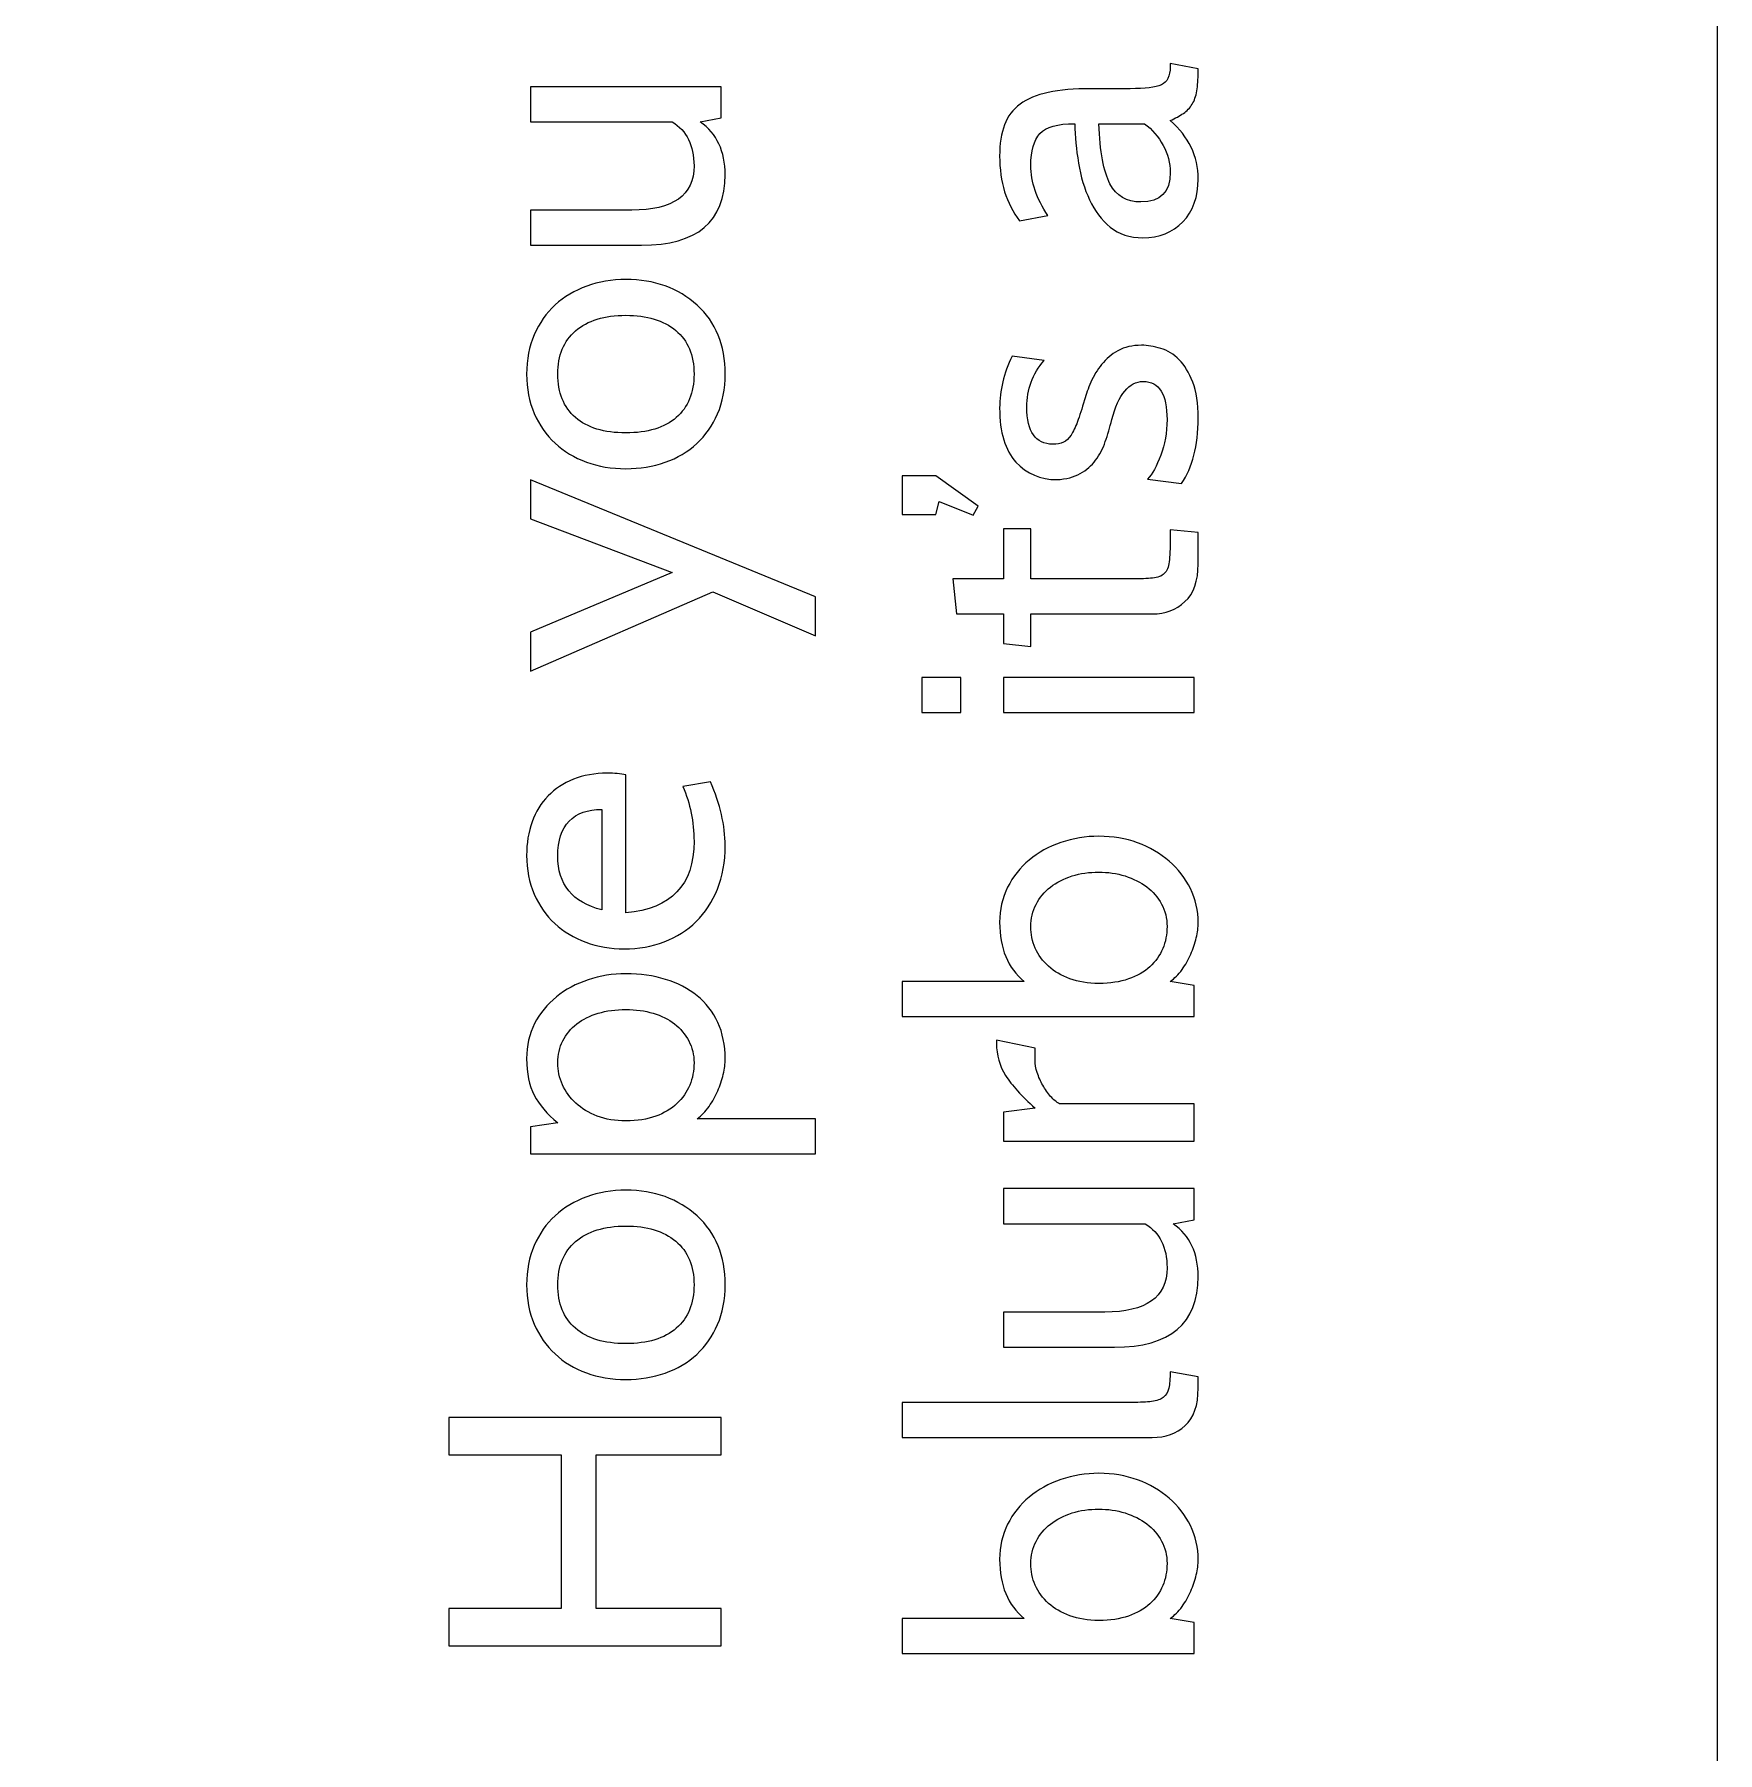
# Model space of a CAD drawing. Header units: centimetres. Extents: x -24 to 24.1, y -20.7 to 0.5.
# Drawn here: x 5.5782 to 6.0368, y -19.635 to -19.167 of the extents above; entities that cross this region are included whole.
import ezdxf

# ---------------------------------------------------------------- set-up
doc = ezdxf.new("R2010")
doc.units = ezdxf.units.CM
doc.header["$MEASUREMENT"] = 0
doc.layers.add('Layer 1', color=7, linetype='Continuous')

msp = doc.modelspace()

# ---------------------------------------------------------------- linework, layer by layer
at = {"layer": 'Layer 1', "color": 250, "lineweight": 9}
msp.add_lwpolyline([(-23.96322, -20.71493), (6.03678, -20.71493), (6.03678, -0.71493), (-23.96322, -0.71493), (-23.96322, -20.71493)], close=True, dxfattribs=at)
for points, knots in [([(5.88764, -19.174875), (5.88764, -19.174875), (5.89527, -19.176365), (5.89527, -19.176365), (5.89527, -19.176365), (5.89527, -19.176365), (5.89527, -19.177105), (5.89527, -19.177105), (5.89527, -19.177105), (5.89527, -19.179225), (5.89515, -19.180995), (5.8949, -19.182405), (5.8949, -19.182405), (5.89466, -19.183825), (5.89423, -19.185025), (5.89363, -19.186015), (5.89363, -19.186015), (5.89303, -19.187005), (5.89223, -19.187835), (5.89124, -19.188505), (5.89124, -19.188505), (5.89025, -19.189175), (5.88905, -19.189835), (5.88764, -19.190465), (5.88764, -19.190465), (5.89273, -19.194855), (5.89527, -19.200155), (5.89527, -19.206375), (5.89527, -19.206375), (5.89527, -19.211255), (5.89388, -19.215145), (5.89108, -19.218045), (5.89108, -19.218045), (5.88829, -19.220945), (5.88467, -19.222395), (5.88021, -19.222395), (5.88021, -19.222395), (5.87661, -19.222395), (5.87364, -19.221415), (5.87131, -19.219475), (5.87131, -19.219475), (5.86897, -19.217535), (5.8671, -19.215055), (5.86569, -19.212055), (5.86569, -19.212055), (5.86427, -19.209045), (5.86326, -19.205705), (5.86266, -19.202025), (5.86266, -19.202025), (5.86206, -19.198355), (5.86173, -19.194785), (5.86165, -19.191315), (5.86165, -19.191315), (5.85699, -19.191315), (5.85382, -19.192215), (5.85216, -19.194025), (5.85216, -19.194025), (5.8505, -19.195825), (5.84967, -19.198705), (5.84967, -19.202665), (5.84967, -19.202665), (5.84967, -19.207195), (5.85123, -19.211755), (5.85434, -19.216345), (5.85434, -19.216345), (5.85434, -19.216345), (5.8466, -19.217725), (5.8466, -19.217725), (5.8466, -19.217725), (5.84299, -19.213055), (5.84119, -19.207195), (5.84119, -19.200125), (5.84119, -19.200125), (5.84119, -19.196795), (5.84163, -19.193965), (5.84251, -19.191635), (5.84251, -19.191635), (5.8434, -19.189305), (5.84481, -19.187415), (5.84676, -19.185965), (5.84676, -19.185965), (5.8487, -19.184515), (5.85126, -19.183455), (5.85444, -19.182785), (5.85444, -19.182785), (5.85763, -19.182105), (5.86151, -19.181775), (5.86611, -19.181775), (5.86611, -19.181775), (5.86611, -19.181775), (5.87672, -19.181775), (5.87672, -19.181775), (5.87672, -19.181775), (5.88082, -19.181775), (5.88366, -19.181415), (5.88525, -19.180715), (5.88525, -19.180715), (5.88684, -19.180005), (5.88764, -19.178375), (5.88764, -19.175835), (5.88764, -19.175835), (5.88764, -19.175835), (5.88764, -19.174875), (5.88764, -19.174875)], [0, 0, 0, 0, 0.037037, 0.037037, 0.037037, 0.037037, 0.0740741, 0.0740741, 0.0740741, 0.0740741, 0.1111111, 0.1111111, 0.1111111, 0.1111111, 0.1481481, 0.1481481, 0.1481481, 0.1481481, 0.1851852, 0.1851852, 0.1851852, 0.1851852, 0.2222222, 0.2222222, 0.2222222, 0.2222222, 0.2592593, 0.2592593, 0.2592593, 0.2592593, 0.2962963, 0.2962963, 0.2962963, 0.2962963, 0.3333333, 0.3333333, 0.3333333, 0.3333333, 0.3703704, 0.3703704, 0.3703704, 0.3703704, 0.4074074, 0.4074074, 0.4074074, 0.4074074, 0.4444444, 0.4444444, 0.4444444, 0.4444444, 0.4814815, 0.4814815, 0.4814815, 0.4814815, 0.5185185, 0.5185185, 0.5185185, 0.5185185, 0.5555556, 0.5555556, 0.5555556, 0.5555556, 0.5925926, 0.5925926, 0.5925926, 0.5925926, 0.6296296, 0.6296296, 0.6296296, 0.6296296, 0.6666667, 0.6666667, 0.6666667, 0.6666667, 0.7037037, 0.7037037, 0.7037037, 0.7037037, 0.7407407, 0.7407407, 0.7407407, 0.7407407, 0.7777778, 0.7777778, 0.7777778, 0.7777778, 0.8148148, 0.8148148, 0.8148148, 0.8148148, 0.8518519, 0.8518519, 0.8518519, 0.8518519, 0.8888889, 0.8888889, 0.8888889, 0.8888889, 0.9259259, 0.9259259, 0.9259259, 0.9259259, 1, 1, 1, 1]), ([(5.76536, -19.181245), (5.76536, -19.181245), (5.76536, -19.189725), (5.76536, -19.189725), (5.76536, -19.189725), (5.76536, -19.189725), (5.75963, -19.190785), (5.75963, -19.190785), (5.75963, -19.190785), (5.76415, -19.194035), (5.76642, -19.198845), (5.76642, -19.205205), (5.76642, -19.205205), (5.76642, -19.218005), (5.75882, -19.224405), (5.74362, -19.224405), (5.74362, -19.224405), (5.74362, -19.224405), (5.71339, -19.224405), (5.71339, -19.224405), (5.71339, -19.224405), (5.71339, -19.224405), (5.71339, -19.214865), (5.71339, -19.214865), (5.71339, -19.214865), (5.71339, -19.214865), (5.74096, -19.214865), (5.74096, -19.214865), (5.74096, -19.214865), (5.75228, -19.214865), (5.75793, -19.210825), (5.75793, -19.202765), (5.75793, -19.202765), (5.75793, -19.197255), (5.75595, -19.193265), (5.75199, -19.190785), (5.75199, -19.190785), (5.75199, -19.190785), (5.71339, -19.190785), (5.71339, -19.190785), (5.71339, -19.190785), (5.71339, -19.190785), (5.71339, -19.181245), (5.71339, -19.181245), (5.71339, -19.181245), (5.71339, -19.181245), (5.76536, -19.181245), (5.76536, -19.181245)], [0, 0, 0, 0, 0.0769231, 0.0769231, 0.0769231, 0.0769231, 0.1538462, 0.1538462, 0.1538462, 0.1538462, 0.2307692, 0.2307692, 0.2307692, 0.2307692, 0.3076923, 0.3076923, 0.3076923, 0.3076923, 0.3846154, 0.3846154, 0.3846154, 0.3846154, 0.4615385, 0.4615385, 0.4615385, 0.4615385, 0.5384615, 0.5384615, 0.5384615, 0.5384615, 0.6153846, 0.6153846, 0.6153846, 0.6153846, 0.6923077, 0.6923077, 0.6923077, 0.6923077, 0.7692308, 0.7692308, 0.7692308, 0.7692308, 0.8461538, 0.8461538, 0.8461538, 0.8461538, 1, 1, 1, 1]), ([(5.88064, -19.191315), (5.88064, -19.191315), (5.86823, -19.191315), (5.86823, -19.191315), (5.86823, -19.191315), (5.86851, -19.198955), (5.86952, -19.204415), (5.87125, -19.207705), (5.87125, -19.207705), (5.87298, -19.210995), (5.8758, -19.212635), (5.87968, -19.212635), (5.87968, -19.212635), (5.88499, -19.212635), (5.88764, -19.209945), (5.88764, -19.204575), (5.88764, -19.204575), (5.88764, -19.202025), (5.887, -19.199575), (5.88573, -19.197205), (5.88573, -19.197205), (5.88446, -19.194835), (5.88276, -19.192875), (5.88064, -19.191315)], [0, 0, 0, 0, 0.1428571, 0.1428571, 0.1428571, 0.1428571, 0.2857143, 0.2857143, 0.2857143, 0.2857143, 0.4285714, 0.4285714, 0.4285714, 0.4285714, 0.5714286, 0.5714286, 0.5714286, 0.5714286, 0.7142857, 0.7142857, 0.7142857, 0.7142857, 1, 1, 1, 1]), ([(5.75878, -19.240735), (5.76387, -19.245335), (5.76642, -19.251595), (5.76642, -19.259505), (5.76642, -19.259505), (5.76642, -19.263535), (5.76573, -19.267145), (5.76435, -19.270325), (5.76435, -19.270325), (5.76297, -19.273505), (5.76108, -19.276215), (5.75868, -19.278435), (5.75868, -19.278435), (5.75627, -19.280665), (5.75341, -19.282365), (5.75009, -19.283535), (5.75009, -19.283535), (5.74676, -19.284695), (5.74319, -19.285285), (5.73937, -19.285285), (5.73937, -19.285285), (5.73548, -19.285285), (5.7319, -19.284675), (5.72861, -19.283475), (5.72861, -19.283475), (5.72532, -19.282275), (5.72248, -19.280565), (5.72007, -19.278335), (5.72007, -19.278335), (5.71767, -19.276105), (5.71578, -19.273405), (5.7144, -19.270225), (5.7144, -19.270225), (5.71302, -19.267035), (5.71233, -19.263465), (5.71233, -19.259505), (5.71233, -19.259505), (5.71233, -19.255545), (5.71302, -19.251975), (5.7144, -19.248795), (5.7144, -19.248795), (5.71578, -19.245615), (5.71769, -19.242915), (5.72013, -19.240685), (5.72013, -19.240685), (5.72256, -19.238455), (5.72543, -19.236745), (5.72872, -19.235545), (5.72872, -19.235545), (5.732, -19.234335), (5.73556, -19.233735), (5.73937, -19.233735), (5.73937, -19.233735), (5.74715, -19.233735), (5.75362, -19.236075), (5.75878, -19.240735)], [0, 0, 0, 0, 0.0666667, 0.0666667, 0.0666667, 0.0666667, 0.1333333, 0.1333333, 0.1333333, 0.1333333, 0.2, 0.2, 0.2, 0.2, 0.2666667, 0.2666667, 0.2666667, 0.2666667, 0.3333333, 0.3333333, 0.3333333, 0.3333333, 0.4, 0.4, 0.4, 0.4, 0.4666667, 0.4666667, 0.4666667, 0.4666667, 0.5333333, 0.5333333, 0.5333333, 0.5333333, 0.6, 0.6, 0.6, 0.6, 0.6666667, 0.6666667, 0.6666667, 0.6666667, 0.7333333, 0.7333333, 0.7333333, 0.7333333, 0.8, 0.8, 0.8, 0.8, 0.8666667, 0.8666667, 0.8666667, 0.8666667, 1, 1, 1, 1]), ([(5.72569, -19.247735), (5.72244, -19.250495), (5.72081, -19.254415), (5.72081, -19.259505), (5.72081, -19.259505), (5.72081, -19.264595), (5.72242, -19.268545), (5.72564, -19.271335), (5.72564, -19.271335), (5.72886, -19.274125), (5.73343, -19.275525), (5.73937, -19.275525), (5.73937, -19.275525), (5.74531, -19.275525), (5.74989, -19.274125), (5.75311, -19.271335), (5.75311, -19.271335), (5.75632, -19.268545), (5.75793, -19.264595), (5.75793, -19.259505), (5.75793, -19.259505), (5.75793, -19.254345), (5.75627, -19.250385), (5.75295, -19.247635), (5.75295, -19.247635), (5.74963, -19.244875), (5.7451, -19.243495), (5.73937, -19.243495), (5.73937, -19.243495), (5.73351, -19.243495), (5.72894, -19.244905), (5.72569, -19.247735)], [0, 0, 0, 0, 0.1111111, 0.1111111, 0.1111111, 0.1111111, 0.2222222, 0.2222222, 0.2222222, 0.2222222, 0.3333333, 0.3333333, 0.3333333, 0.3333333, 0.4444444, 0.4444444, 0.4444444, 0.4444444, 0.5555556, 0.5555556, 0.5555556, 0.5555556, 0.6666667, 0.6666667, 0.6666667, 0.6666667, 0.7777778, 0.7777778, 0.7777778, 0.7777778, 1, 1, 1, 1]), ([(5.89527, -19.271495), (5.89527, -19.279055), (5.89375, -19.284995), (5.89071, -19.289315), (5.89071, -19.289315), (5.89071, -19.289315), (5.88149, -19.288145), (5.88149, -19.288145), (5.88149, -19.288145), (5.88276, -19.286735), (5.88396, -19.284555), (5.88509, -19.281625), (5.88509, -19.281625), (5.88622, -19.278685), (5.88679, -19.275455), (5.88679, -19.271915), (5.88679, -19.271915), (5.88679, -19.264995), (5.88463, -19.261525), (5.88032, -19.261525), (5.88032, -19.261525), (5.87643, -19.261525), (5.87357, -19.264995), (5.87173, -19.271915), (5.87173, -19.271915), (5.87123, -19.274045), (5.87065, -19.276035), (5.86998, -19.277915), (5.86998, -19.277915), (5.86931, -19.279785), (5.86843, -19.281465), (5.86733, -19.282945), (5.86733, -19.282945), (5.86623, -19.284435), (5.86484, -19.285655), (5.86314, -19.286605), (5.86314, -19.286605), (5.86144, -19.287565), (5.85932, -19.288105), (5.85678, -19.288255), (5.85678, -19.288255), (5.85232, -19.288255), (5.84861, -19.286665), (5.84564, -19.283475), (5.84564, -19.283475), (5.84267, -19.280295), (5.84119, -19.275385), (5.84119, -19.268735), (5.84119, -19.268735), (5.84119, -19.263995), (5.84232, -19.259295), (5.84458, -19.254635), (5.84458, -19.254635), (5.84458, -19.254635), (5.85328, -19.255795), (5.85328, -19.255795), (5.85328, -19.255795), (5.85017, -19.259475), (5.84861, -19.263715), (5.84861, -19.268525), (5.84861, -19.268525), (5.84861, -19.275245), (5.85096, -19.278605), (5.85566, -19.278605), (5.85566, -19.278605), (5.85679, -19.278605), (5.85777, -19.278425), (5.85854, -19.278075), (5.85854, -19.278075), (5.85932, -19.277715), (5.86003, -19.277085), (5.86063, -19.276165), (5.86063, -19.276165), (5.86123, -19.275245), (5.86181, -19.274005), (5.8624, -19.272445), (5.8624, -19.272445), (5.86296, -19.270895), (5.8636, -19.268915), (5.86431, -19.266515), (5.86431, -19.266515), (5.86473, -19.265025), (5.86531, -19.263415), (5.86606, -19.261685), (5.86606, -19.261685), (5.8668, -19.259955), (5.86777, -19.258345), (5.86897, -19.256855), (5.86897, -19.256855), (5.87018, -19.255375), (5.87166, -19.254135), (5.87343, -19.253145), (5.87343, -19.253145), (5.87519, -19.252155), (5.87732, -19.251665), (5.87979, -19.251665), (5.87979, -19.251665), (5.88149, -19.251665), (5.88325, -19.251945), (5.88509, -19.252515), (5.88509, -19.252515), (5.88693, -19.253075), (5.88859, -19.254105), (5.89008, -19.255585), (5.89008, -19.255585), (5.89156, -19.257075), (5.8928, -19.259105), (5.89379, -19.261685), (5.89379, -19.261685), (5.89478, -19.264265), (5.89527, -19.267535), (5.89527, -19.271495)], [0, 0, 0, 0, 0.0344828, 0.0344828, 0.0344828, 0.0344828, 0.0689655, 0.0689655, 0.0689655, 0.0689655, 0.1034483, 0.1034483, 0.1034483, 0.1034483, 0.137931, 0.137931, 0.137931, 0.137931, 0.1724138, 0.1724138, 0.1724138, 0.1724138, 0.2068966, 0.2068966, 0.2068966, 0.2068966, 0.2413793, 0.2413793, 0.2413793, 0.2413793, 0.2758621, 0.2758621, 0.2758621, 0.2758621, 0.3103448, 0.3103448, 0.3103448, 0.3103448, 0.3448276, 0.3448276, 0.3448276, 0.3448276, 0.3793103, 0.3793103, 0.3793103, 0.3793103, 0.4137931, 0.4137931, 0.4137931, 0.4137931, 0.4482759, 0.4482759, 0.4482759, 0.4482759, 0.4827586, 0.4827586, 0.4827586, 0.4827586, 0.5172414, 0.5172414, 0.5172414, 0.5172414, 0.5517241, 0.5517241, 0.5517241, 0.5517241, 0.5862069, 0.5862069, 0.5862069, 0.5862069, 0.6206897, 0.6206897, 0.6206897, 0.6206897, 0.6551724, 0.6551724, 0.6551724, 0.6551724, 0.6896552, 0.6896552, 0.6896552, 0.6896552, 0.7241379, 0.7241379, 0.7241379, 0.7241379, 0.7586207, 0.7586207, 0.7586207, 0.7586207, 0.7931034, 0.7931034, 0.7931034, 0.7931034, 0.8275862, 0.8275862, 0.8275862, 0.8275862, 0.862069, 0.862069, 0.862069, 0.862069, 0.8965517, 0.8965517, 0.8965517, 0.8965517, 0.9310345, 0.9310345, 0.9310345, 0.9310345, 1, 1, 1, 1]), ([(5.71339, -19.288355), (5.71339, -19.288355), (5.79102, -19.320175), (5.79102, -19.320175), (5.79102, -19.320175), (5.79102, -19.320175), (5.79102, -19.330775), (5.79102, -19.330775), (5.79102, -19.330775), (5.79102, -19.330775), (5.76302, -19.318795), (5.76302, -19.318795), (5.76302, -19.318795), (5.76302, -19.318795), (5.71339, -19.340425), (5.71339, -19.340425), (5.71339, -19.340425), (5.71339, -19.340425), (5.71339, -19.329825), (5.71339, -19.329825), (5.71339, -19.329825), (5.71339, -19.329825), (5.75199, -19.313595), (5.75199, -19.313595), (5.75199, -19.313595), (5.75199, -19.313595), (5.71339, -19.298965), (5.71339, -19.298965), (5.71339, -19.298965), (5.71339, -19.298965), (5.71339, -19.288355), (5.71339, -19.288355)], [0, 0, 0, 0, 0.1111111, 0.1111111, 0.1111111, 0.1111111, 0.2222222, 0.2222222, 0.2222222, 0.2222222, 0.3333333, 0.3333333, 0.3333333, 0.3333333, 0.4444444, 0.4444444, 0.4444444, 0.4444444, 0.5555556, 0.5555556, 0.5555556, 0.5555556, 0.6666667, 0.6666667, 0.6666667, 0.6666667, 0.7777778, 0.7777778, 0.7777778, 0.7777778, 1, 1, 1, 1]), ([(5.82379, -19.287195), (5.82379, -19.287195), (5.83535, -19.295465), (5.83535, -19.295465), (5.83535, -19.295465), (5.83535, -19.295465), (5.83397, -19.297905), (5.83397, -19.297905), (5.83397, -19.297905), (5.83397, -19.297905), (5.82475, -19.294195), (5.82475, -19.294195), (5.82475, -19.294195), (5.82475, -19.294195), (5.82379, -19.297795), (5.82379, -19.297795), (5.82379, -19.297795), (5.82379, -19.297795), (5.81467, -19.297795), (5.81467, -19.297795), (5.81467, -19.297795), (5.81467, -19.297795), (5.81467, -19.287195), (5.81467, -19.287195), (5.81467, -19.287195), (5.81467, -19.287195), (5.82379, -19.287195), (5.82379, -19.287195)], [0, 0, 0, 0, 0.125, 0.125, 0.125, 0.125, 0.25, 0.25, 0.25, 0.25, 0.375, 0.375, 0.375, 0.375, 0.5, 0.5, 0.5, 0.5, 0.625, 0.625, 0.625, 0.625, 0.75, 0.75, 0.75, 0.75, 1, 1, 1, 1]), ([(5.88764, -19.301935), (5.88764, -19.301935), (5.89527, -19.302675), (5.89527, -19.302675), (5.89527, -19.302675), (5.89527, -19.302675), (5.89527, -19.311265), (5.89527, -19.311265), (5.89527, -19.311265), (5.89527, -19.315865), (5.89407, -19.319275), (5.89167, -19.321495), (5.89167, -19.321495), (5.88926, -19.323725), (5.88633, -19.324845), (5.88287, -19.324845), (5.88287, -19.324845), (5.88287, -19.324845), (5.84967, -19.324845), (5.84967, -19.324845), (5.84967, -19.324845), (5.84967, -19.324845), (5.84967, -19.333745), (5.84967, -19.333745), (5.84967, -19.333745), (5.84967, -19.333745), (5.84225, -19.332905), (5.84225, -19.332905), (5.84225, -19.332905), (5.84225, -19.332905), (5.84225, -19.324845), (5.84225, -19.324845), (5.84225, -19.324845), (5.84225, -19.324845), (5.82941, -19.324845), (5.82941, -19.324845), (5.82941, -19.324845), (5.82941, -19.324845), (5.82846, -19.315295), (5.82846, -19.315295), (5.82846, -19.315295), (5.82846, -19.315295), (5.84225, -19.315295), (5.84225, -19.315295), (5.84225, -19.315295), (5.84225, -19.315295), (5.84225, -19.301615), (5.84225, -19.301615), (5.84225, -19.301615), (5.84225, -19.301615), (5.84967, -19.301615), (5.84967, -19.301615), (5.84967, -19.301615), (5.84967, -19.301615), (5.84967, -19.315295), (5.84967, -19.315295), (5.84967, -19.315295), (5.84967, -19.315295), (5.87703, -19.315295), (5.87703, -19.315295), (5.87703, -19.315295), (5.87951, -19.315295), (5.88145, -19.315225), (5.88287, -19.315085), (5.88287, -19.315085), (5.88428, -19.314945), (5.88534, -19.314535), (5.88605, -19.313865), (5.88605, -19.313865), (5.88675, -19.313195), (5.8872, -19.312115), (5.88737, -19.310625), (5.88737, -19.310625), (5.88755, -19.309145), (5.88764, -19.307055), (5.88764, -19.304375), (5.88764, -19.304375), (5.88764, -19.304375), (5.88764, -19.301935), (5.88764, -19.301935)], [0, 0, 0, 0, 0.047619, 0.047619, 0.047619, 0.047619, 0.0952381, 0.0952381, 0.0952381, 0.0952381, 0.1428571, 0.1428571, 0.1428571, 0.1428571, 0.1904762, 0.1904762, 0.1904762, 0.1904762, 0.2380952, 0.2380952, 0.2380952, 0.2380952, 0.2857143, 0.2857143, 0.2857143, 0.2857143, 0.3333333, 0.3333333, 0.3333333, 0.3333333, 0.3809524, 0.3809524, 0.3809524, 0.3809524, 0.4285714, 0.4285714, 0.4285714, 0.4285714, 0.4761905, 0.4761905, 0.4761905, 0.4761905, 0.5238095, 0.5238095, 0.5238095, 0.5238095, 0.5714286, 0.5714286, 0.5714286, 0.5714286, 0.6190476, 0.6190476, 0.6190476, 0.6190476, 0.6666667, 0.6666667, 0.6666667, 0.6666667, 0.7142857, 0.7142857, 0.7142857, 0.7142857, 0.7619048, 0.7619048, 0.7619048, 0.7619048, 0.8095238, 0.8095238, 0.8095238, 0.8095238, 0.8571429, 0.8571429, 0.8571429, 0.8571429, 0.9047619, 0.9047619, 0.9047619, 0.9047619, 1, 1, 1, 1]), ([(5.83058, -19.342125), (5.83058, -19.342125), (5.83058, -19.351675), (5.83058, -19.351675), (5.83058, -19.351675), (5.83058, -19.351675), (5.81998, -19.351675), (5.81998, -19.351675), (5.81998, -19.351675), (5.81998, -19.351675), (5.81998, -19.342125), (5.81998, -19.342125), (5.81998, -19.342125), (5.81998, -19.342125), (5.83058, -19.342125), (5.83058, -19.342125)], [0, 0, 0, 0, 0.2, 0.2, 0.2, 0.2, 0.4, 0.4, 0.4, 0.4, 0.6, 0.6, 0.6, 0.6, 1, 1, 1, 1]), ([(5.89421, -19.342125), (5.89421, -19.342125), (5.89421, -19.351675), (5.89421, -19.351675), (5.89421, -19.351675), (5.89421, -19.351675), (5.84225, -19.351675), (5.84225, -19.351675), (5.84225, -19.351675), (5.84225, -19.351675), (5.84225, -19.342125), (5.84225, -19.342125), (5.84225, -19.342125), (5.84225, -19.342125), (5.89421, -19.342125), (5.89421, -19.342125)], [0, 0, 0, 0, 0.2, 0.2, 0.2, 0.2, 0.4, 0.4, 0.4, 0.4, 0.6, 0.6, 0.6, 0.6, 1, 1, 1, 1]), ([(5.73937, -19.368635), (5.73937, -19.368635), (5.73937, -19.406285), (5.73937, -19.406285), (5.73937, -19.406285), (5.75175, -19.405155), (5.75793, -19.398655), (5.75793, -19.386775), (5.75793, -19.386775), (5.75793, -19.381475), (5.75691, -19.376485), (5.75486, -19.371825), (5.75486, -19.371825), (5.75486, -19.371825), (5.76239, -19.370545), (5.76239, -19.370545), (5.76239, -19.370545), (5.76507, -19.376695), (5.76642, -19.382495), (5.76642, -19.387945), (5.76642, -19.387945), (5.76642, -19.392325), (5.76571, -19.396265), (5.7643, -19.399765), (5.7643, -19.399765), (5.76288, -19.403265), (5.76096, -19.406215), (5.75852, -19.408625), (5.75852, -19.408625), (5.75608, -19.411025), (5.75318, -19.412865), (5.74982, -19.414135), (5.74982, -19.414135), (5.74646, -19.415405), (5.74284, -19.416045), (5.73895, -19.416045), (5.73895, -19.416045), (5.7352, -19.416045), (5.7317, -19.415445), (5.72845, -19.414245), (5.72845, -19.414245), (5.7252, -19.413045), (5.72239, -19.411345), (5.72002, -19.409155), (5.72002, -19.409155), (5.71765, -19.406955), (5.71578, -19.404295), (5.7144, -19.401145), (5.7144, -19.401145), (5.71302, -19.397995), (5.71233, -19.394485), (5.71233, -19.390595), (5.71233, -19.390595), (5.71233, -19.387265), (5.71283, -19.384225), (5.71381, -19.381475), (5.71381, -19.381475), (5.7148, -19.378715), (5.71625, -19.376365), (5.71816, -19.374415), (5.71816, -19.374415), (5.72007, -19.372475), (5.72239, -19.370955), (5.72511, -19.369855), (5.72511, -19.369855), (5.72783, -19.368765), (5.73089, -19.368215), (5.73428, -19.368215), (5.73428, -19.368215), (5.73626, -19.368215), (5.73796, -19.368355), (5.73937, -19.368635)], [0, 0, 0, 0, 0.0526316, 0.0526316, 0.0526316, 0.0526316, 0.1052632, 0.1052632, 0.1052632, 0.1052632, 0.1578947, 0.1578947, 0.1578947, 0.1578947, 0.2105263, 0.2105263, 0.2105263, 0.2105263, 0.2631579, 0.2631579, 0.2631579, 0.2631579, 0.3157895, 0.3157895, 0.3157895, 0.3157895, 0.3684211, 0.3684211, 0.3684211, 0.3684211, 0.4210526, 0.4210526, 0.4210526, 0.4210526, 0.4736842, 0.4736842, 0.4736842, 0.4736842, 0.5263158, 0.5263158, 0.5263158, 0.5263158, 0.5789474, 0.5789474, 0.5789474, 0.5789474, 0.6315789, 0.6315789, 0.6315789, 0.6315789, 0.6842105, 0.6842105, 0.6842105, 0.6842105, 0.7368421, 0.7368421, 0.7368421, 0.7368421, 0.7894737, 0.7894737, 0.7894737, 0.7894737, 0.8421053, 0.8421053, 0.8421053, 0.8421053, 0.8947368, 0.8947368, 0.8947368, 0.8947368, 1, 1, 1, 1]), ([(5.72081, -19.390805), (5.72081, -19.398515), (5.72481, -19.403385), (5.7328, -19.405445), (5.7328, -19.405445), (5.7328, -19.405445), (5.7328, -19.378075), (5.7328, -19.378075), (5.7328, -19.378075), (5.72898, -19.378075), (5.72603, -19.379135), (5.72394, -19.381265), (5.72394, -19.381265), (5.72186, -19.383385), (5.72081, -19.386565), (5.72081, -19.390805)], [0, 0, 0, 0, 0.2, 0.2, 0.2, 0.2, 0.4, 0.4, 0.4, 0.4, 0.6, 0.6, 0.6, 0.6, 1, 1, 1, 1]), ([(5.89527, -19.408945), (5.89527, -19.410215), (5.8951, -19.411595), (5.89474, -19.413075), (5.89474, -19.413075), (5.89439, -19.414565), (5.8939, -19.416045), (5.89326, -19.417535), (5.89326, -19.417535), (5.89262, -19.419015), (5.89183, -19.420415), (5.89087, -19.421725), (5.89087, -19.421725), (5.88992, -19.423025), (5.88884, -19.424105), (5.88764, -19.424955), (5.88764, -19.424955), (5.88764, -19.424955), (5.89421, -19.426015), (5.89421, -19.426015), (5.89421, -19.426015), (5.89421, -19.426015), (5.89421, -19.434495), (5.89421, -19.434495), (5.89421, -19.434495), (5.89421, -19.434495), (5.81467, -19.434495), (5.81467, -19.434495), (5.81467, -19.434495), (5.81467, -19.434495), (5.81467, -19.424955), (5.81467, -19.424955), (5.81467, -19.424955), (5.81467, -19.424955), (5.84787, -19.424955), (5.84787, -19.424955), (5.84787, -19.424955), (5.84341, -19.421275), (5.84119, -19.415905), (5.84119, -19.408835), (5.84119, -19.408835), (5.84119, -19.405375), (5.84191, -19.402185), (5.84336, -19.399295), (5.84336, -19.399295), (5.84481, -19.396395), (5.84677, -19.393915), (5.84925, -19.391865), (5.84925, -19.391865), (5.85172, -19.389815), (5.8546, -19.388225), (5.85789, -19.387095), (5.85789, -19.387095), (5.86118, -19.385965), (5.86462, -19.385395), (5.86823, -19.385395), (5.86823, -19.385395), (5.87198, -19.385395), (5.8755, -19.385995), (5.87878, -19.387195), (5.87878, -19.387195), (5.88207, -19.388405), (5.88493, -19.390065), (5.88737, -19.392185), (5.88737, -19.392185), (5.88981, -19.394305), (5.89174, -19.396795), (5.89315, -19.399665), (5.89315, -19.399665), (5.89457, -19.402525), (5.89527, -19.405615), (5.89527, -19.408945)], [0, 0, 0, 0, 0.0526316, 0.0526316, 0.0526316, 0.0526316, 0.1052632, 0.1052632, 0.1052632, 0.1052632, 0.1578947, 0.1578947, 0.1578947, 0.1578947, 0.2105263, 0.2105263, 0.2105263, 0.2105263, 0.2631579, 0.2631579, 0.2631579, 0.2631579, 0.3157895, 0.3157895, 0.3157895, 0.3157895, 0.3684211, 0.3684211, 0.3684211, 0.3684211, 0.4210526, 0.4210526, 0.4210526, 0.4210526, 0.4736842, 0.4736842, 0.4736842, 0.4736842, 0.5263158, 0.5263158, 0.5263158, 0.5263158, 0.5789474, 0.5789474, 0.5789474, 0.5789474, 0.6315789, 0.6315789, 0.6315789, 0.6315789, 0.6842105, 0.6842105, 0.6842105, 0.6842105, 0.7368421, 0.7368421, 0.7368421, 0.7368421, 0.7894737, 0.7894737, 0.7894737, 0.7894737, 0.8421053, 0.8421053, 0.8421053, 0.8421053, 0.8947368, 0.8947368, 0.8947368, 0.8947368, 1, 1, 1, 1]), ([(5.84967, -19.410005), (5.84967, -19.412055), (5.85008, -19.414015), (5.85089, -19.415885), (5.85089, -19.415885), (5.8517, -19.417765), (5.85291, -19.419405), (5.8545, -19.420815), (5.8545, -19.420815), (5.85609, -19.422235), (5.85803, -19.423365), (5.86033, -19.424215), (5.86033, -19.424215), (5.86263, -19.425065), (5.86526, -19.425485), (5.86823, -19.425485), (5.86823, -19.425485), (5.87127, -19.425485), (5.87396, -19.425075), (5.87629, -19.424265), (5.87629, -19.424265), (5.87862, -19.423455), (5.88057, -19.422335), (5.88212, -19.420925), (5.88212, -19.420925), (5.88368, -19.419515), (5.88485, -19.417865), (5.88562, -19.415995), (5.88562, -19.415995), (5.8864, -19.414115), (5.88679, -19.412125), (5.88679, -19.410005), (5.88679, -19.410005), (5.88679, -19.407735), (5.88629, -19.405685), (5.88531, -19.403845), (5.88531, -19.403845), (5.88432, -19.402015), (5.88297, -19.400455), (5.88128, -19.399185), (5.88128, -19.399185), (5.87958, -19.397915), (5.8776, -19.396925), (5.87534, -19.396215), (5.87534, -19.396215), (5.87307, -19.395505), (5.87071, -19.395155), (5.86823, -19.395155), (5.86823, -19.395155), (5.86561, -19.395155), (5.86318, -19.395505), (5.86091, -19.396215), (5.86091, -19.396215), (5.85865, -19.396925), (5.85669, -19.397925), (5.85503, -19.399235), (5.85503, -19.399235), (5.85337, -19.400545), (5.85206, -19.402115), (5.8511, -19.403955), (5.8511, -19.403955), (5.85015, -19.405795), (5.84967, -19.407805), (5.84967, -19.410005)], [0, 0, 0, 0, 0.0588235, 0.0588235, 0.0588235, 0.0588235, 0.1176471, 0.1176471, 0.1176471, 0.1176471, 0.1764706, 0.1764706, 0.1764706, 0.1764706, 0.2352941, 0.2352941, 0.2352941, 0.2352941, 0.2941176, 0.2941176, 0.2941176, 0.2941176, 0.3529412, 0.3529412, 0.3529412, 0.3529412, 0.4117647, 0.4117647, 0.4117647, 0.4117647, 0.4705882, 0.4705882, 0.4705882, 0.4705882, 0.5294118, 0.5294118, 0.5294118, 0.5294118, 0.5882353, 0.5882353, 0.5882353, 0.5882353, 0.6470588, 0.6470588, 0.6470588, 0.6470588, 0.7058824, 0.7058824, 0.7058824, 0.7058824, 0.7647059, 0.7647059, 0.7647059, 0.7647059, 0.8235294, 0.8235294, 0.8235294, 0.8235294, 0.8823529, 0.8823529, 0.8823529, 0.8823529, 1, 1, 1, 1]), ([(5.76642, -19.446055), (5.76642, -19.447335), (5.76624, -19.448725), (5.76589, -19.450245), (5.76589, -19.450245), (5.76553, -19.451765), (5.76504, -19.453275), (5.7644, -19.454755), (5.7644, -19.454755), (5.76377, -19.456245), (5.76297, -19.457655), (5.76202, -19.458995), (5.76202, -19.458995), (5.76106, -19.460345), (5.75998, -19.461475), (5.75878, -19.462395), (5.75878, -19.462395), (5.75878, -19.462395), (5.79102, -19.462395), (5.79102, -19.462395), (5.79102, -19.462395), (5.79102, -19.462395), (5.79102, -19.471935), (5.79102, -19.471935), (5.79102, -19.471935), (5.79102, -19.471935), (5.71339, -19.471935), (5.71339, -19.471935), (5.71339, -19.471935), (5.71339, -19.471935), (5.71339, -19.464515), (5.71339, -19.464515), (5.71339, -19.464515), (5.71339, -19.464515), (5.72081, -19.463455), (5.72081, -19.463455), (5.72081, -19.463455), (5.71792, -19.461045), (5.71578, -19.458535), (5.7144, -19.455925), (5.7144, -19.455925), (5.71302, -19.453305), (5.71233, -19.449985), (5.71233, -19.445955), (5.71233, -19.445955), (5.71233, -19.442415), (5.71305, -19.439235), (5.7145, -19.436405), (5.7145, -19.436405), (5.71595, -19.433585), (5.71793, -19.431155), (5.72044, -19.429145), (5.72044, -19.429145), (5.72295, -19.427125), (5.72583, -19.425575), (5.72909, -19.424475), (5.72909, -19.424475), (5.73234, -19.423385), (5.73577, -19.422835), (5.73937, -19.422835), (5.73937, -19.422835), (5.74326, -19.422835), (5.74687, -19.423345), (5.75019, -19.424375), (5.75019, -19.424375), (5.75351, -19.425395), (5.75638, -19.426885), (5.75878, -19.428825), (5.75878, -19.428825), (5.76119, -19.430765), (5.76306, -19.433195), (5.7644, -19.436095), (5.7644, -19.436095), (5.76575, -19.438985), (5.76642, -19.442315), (5.76642, -19.446055)], [0, 0, 0, 0, 0.05, 0.05, 0.05, 0.05, 0.1, 0.1, 0.1, 0.1, 0.15, 0.15, 0.15, 0.15, 0.2, 0.2, 0.2, 0.2, 0.25, 0.25, 0.25, 0.25, 0.3, 0.3, 0.3, 0.3, 0.35, 0.35, 0.35, 0.35, 0.4, 0.4, 0.4, 0.4, 0.45, 0.45, 0.45, 0.45, 0.5, 0.5, 0.5, 0.5, 0.55, 0.55, 0.55, 0.55, 0.6, 0.6, 0.6, 0.6, 0.65, 0.65, 0.65, 0.65, 0.7, 0.7, 0.7, 0.7, 0.75, 0.75, 0.75, 0.75, 0.8, 0.8, 0.8, 0.8, 0.85, 0.85, 0.85, 0.85, 0.9, 0.9, 0.9, 0.9, 1, 1, 1, 1]), ([(5.72081, -19.447115), (5.72081, -19.449175), (5.72124, -19.451155), (5.72209, -19.453055), (5.72209, -19.453055), (5.72293, -19.454965), (5.72416, -19.456645), (5.72575, -19.458095), (5.72575, -19.458095), (5.72734, -19.459545), (5.72928, -19.460715), (5.73158, -19.461595), (5.73158, -19.461595), (5.73388, -19.462485), (5.73647, -19.462925), (5.73937, -19.462925), (5.73937, -19.462925), (5.74248, -19.462925), (5.74519, -19.462495), (5.74749, -19.461645), (5.74749, -19.461645), (5.74978, -19.460805), (5.75171, -19.459655), (5.75327, -19.458205), (5.75327, -19.458205), (5.75482, -19.456755), (5.75599, -19.455075), (5.75677, -19.453165), (5.75677, -19.453165), (5.75754, -19.451255), (5.75793, -19.449245), (5.75793, -19.447115), (5.75793, -19.447115), (5.75793, -19.444925), (5.75746, -19.442935), (5.7565, -19.441125), (5.7565, -19.441125), (5.75555, -19.439325), (5.75426, -19.437785), (5.75263, -19.436515), (5.75263, -19.436515), (5.751, -19.435245), (5.74906, -19.434265), (5.7468, -19.433595), (5.7468, -19.433595), (5.74453, -19.432925), (5.74206, -19.432595), (5.73937, -19.432595), (5.73937, -19.432595), (5.73662, -19.432595), (5.73411, -19.432925), (5.73184, -19.433595), (5.73184, -19.433595), (5.72958, -19.434265), (5.72764, -19.435245), (5.72601, -19.436515), (5.72601, -19.436515), (5.72438, -19.437785), (5.72311, -19.439325), (5.72219, -19.441125), (5.72219, -19.441125), (5.72127, -19.442935), (5.72081, -19.444925), (5.72081, -19.447115)], [0, 0, 0, 0, 0.0588235, 0.0588235, 0.0588235, 0.0588235, 0.1176471, 0.1176471, 0.1176471, 0.1176471, 0.1764706, 0.1764706, 0.1764706, 0.1764706, 0.2352941, 0.2352941, 0.2352941, 0.2352941, 0.2941176, 0.2941176, 0.2941176, 0.2941176, 0.3529412, 0.3529412, 0.3529412, 0.3529412, 0.4117647, 0.4117647, 0.4117647, 0.4117647, 0.4705882, 0.4705882, 0.4705882, 0.4705882, 0.5294118, 0.5294118, 0.5294118, 0.5294118, 0.5882353, 0.5882353, 0.5882353, 0.5882353, 0.6470588, 0.6470588, 0.6470588, 0.6470588, 0.7058824, 0.7058824, 0.7058824, 0.7058824, 0.7647059, 0.7647059, 0.7647059, 0.7647059, 0.8235294, 0.8235294, 0.8235294, 0.8235294, 0.8823529, 0.8823529, 0.8823529, 0.8823529, 1, 1, 1, 1]), ([(5.84034, -19.440965), (5.84034, -19.440965), (5.85084, -19.443095), (5.85084, -19.443095), (5.85084, -19.443095), (5.85084, -19.443095), (5.85084, -19.446375), (5.85084, -19.446375), (5.85084, -19.446375), (5.85084, -19.447435), (5.85103, -19.448565), (5.85142, -19.449775), (5.85142, -19.449775), (5.85181, -19.450975), (5.85232, -19.452125), (5.85296, -19.453215), (5.85296, -19.453215), (5.8536, -19.454315), (5.8543, -19.455325), (5.85508, -19.456245), (5.85508, -19.456245), (5.85586, -19.457155), (5.85667, -19.457835), (5.85752, -19.458255), (5.85752, -19.458255), (5.85752, -19.458255), (5.89421, -19.458255), (5.89421, -19.458255), (5.89421, -19.458255), (5.89421, -19.458255), (5.89421, -19.468435), (5.89421, -19.468435), (5.89421, -19.468435), (5.89421, -19.468435), (5.84225, -19.468435), (5.84225, -19.468435), (5.84225, -19.468435), (5.84225, -19.468435), (5.84225, -19.460585), (5.84225, -19.460585), (5.84225, -19.460585), (5.84225, -19.460585), (5.85084, -19.459425), (5.85084, -19.459425), (5.85084, -19.459425), (5.84716, -19.456165), (5.84449, -19.453215), (5.84283, -19.450565), (5.84283, -19.450565), (5.84117, -19.447915), (5.84034, -19.444995), (5.84034, -19.441815), (5.84034, -19.441815), (5.84034, -19.441815), (5.84034, -19.440965), (5.84034, -19.440965)], [0, 0, 0, 0, 0.0666667, 0.0666667, 0.0666667, 0.0666667, 0.1333333, 0.1333333, 0.1333333, 0.1333333, 0.2, 0.2, 0.2, 0.2, 0.2666667, 0.2666667, 0.2666667, 0.2666667, 0.3333333, 0.3333333, 0.3333333, 0.3333333, 0.4, 0.4, 0.4, 0.4, 0.4666667, 0.4666667, 0.4666667, 0.4666667, 0.5333333, 0.5333333, 0.5333333, 0.5333333, 0.6, 0.6, 0.6, 0.6, 0.6666667, 0.6666667, 0.6666667, 0.6666667, 0.7333333, 0.7333333, 0.7333333, 0.7333333, 0.8, 0.8, 0.8, 0.8, 0.8666667, 0.8666667, 0.8666667, 0.8666667, 1, 1, 1, 1]), ([(5.75878, -19.488805), (5.76387, -19.493395), (5.76642, -19.499655), (5.76642, -19.507575), (5.76642, -19.507575), (5.76642, -19.511605), (5.76573, -19.515205), (5.76435, -19.518385), (5.76435, -19.518385), (5.76297, -19.521575), (5.76108, -19.524275), (5.75868, -19.526505), (5.75868, -19.526505), (5.75627, -19.528725), (5.75341, -19.530425), (5.75009, -19.531595), (5.75009, -19.531595), (5.74676, -19.532755), (5.74319, -19.533345), (5.73937, -19.533345), (5.73937, -19.533345), (5.73548, -19.533345), (5.7319, -19.532745), (5.72861, -19.531535), (5.72861, -19.531535), (5.72532, -19.530335), (5.72248, -19.528625), (5.72007, -19.526395), (5.72007, -19.526395), (5.71767, -19.524165), (5.71578, -19.521465), (5.7144, -19.518285), (5.7144, -19.518285), (5.71302, -19.515105), (5.71233, -19.511535), (5.71233, -19.507575), (5.71233, -19.507575), (5.71233, -19.503615), (5.71302, -19.500045), (5.7144, -19.496855), (5.7144, -19.496855), (5.71578, -19.493675), (5.71769, -19.490975), (5.72013, -19.488745), (5.72013, -19.488745), (5.72256, -19.486515), (5.72543, -19.484805), (5.72872, -19.483605), (5.72872, -19.483605), (5.732, -19.482405), (5.73556, -19.481795), (5.73937, -19.481795), (5.73937, -19.481795), (5.74715, -19.481795), (5.75362, -19.484135), (5.75878, -19.488805)], [0, 0, 0, 0, 0.0666667, 0.0666667, 0.0666667, 0.0666667, 0.1333333, 0.1333333, 0.1333333, 0.1333333, 0.2, 0.2, 0.2, 0.2, 0.2666667, 0.2666667, 0.2666667, 0.2666667, 0.3333333, 0.3333333, 0.3333333, 0.3333333, 0.4, 0.4, 0.4, 0.4, 0.4666667, 0.4666667, 0.4666667, 0.4666667, 0.5333333, 0.5333333, 0.5333333, 0.5333333, 0.6, 0.6, 0.6, 0.6, 0.6666667, 0.6666667, 0.6666667, 0.6666667, 0.7333333, 0.7333333, 0.7333333, 0.7333333, 0.8, 0.8, 0.8, 0.8, 0.8666667, 0.8666667, 0.8666667, 0.8666667, 1, 1, 1, 1]), ([(5.89421, -19.481375), (5.89421, -19.481375), (5.89421, -19.489865), (5.89421, -19.489865), (5.89421, -19.489865), (5.89421, -19.489865), (5.88849, -19.490925), (5.88849, -19.490925), (5.88849, -19.490925), (5.89301, -19.494175), (5.89527, -19.498985), (5.89527, -19.505345), (5.89527, -19.505345), (5.89527, -19.518145), (5.88767, -19.524545), (5.87247, -19.524545), (5.87247, -19.524545), (5.87247, -19.524545), (5.84225, -19.524545), (5.84225, -19.524545), (5.84225, -19.524545), (5.84225, -19.524545), (5.84225, -19.514995), (5.84225, -19.514995), (5.84225, -19.514995), (5.84225, -19.514995), (5.86982, -19.514995), (5.86982, -19.514995), (5.86982, -19.514995), (5.88113, -19.514995), (5.88679, -19.510965), (5.88679, -19.502905), (5.88679, -19.502905), (5.88679, -19.497395), (5.88481, -19.493395), (5.88085, -19.490925), (5.88085, -19.490925), (5.88085, -19.490925), (5.84225, -19.490925), (5.84225, -19.490925), (5.84225, -19.490925), (5.84225, -19.490925), (5.84225, -19.481375), (5.84225, -19.481375), (5.84225, -19.481375), (5.84225, -19.481375), (5.89421, -19.481375), (5.89421, -19.481375)], [0, 0, 0, 0, 0.0769231, 0.0769231, 0.0769231, 0.0769231, 0.1538462, 0.1538462, 0.1538462, 0.1538462, 0.2307692, 0.2307692, 0.2307692, 0.2307692, 0.3076923, 0.3076923, 0.3076923, 0.3076923, 0.3846154, 0.3846154, 0.3846154, 0.3846154, 0.4615385, 0.4615385, 0.4615385, 0.4615385, 0.5384615, 0.5384615, 0.5384615, 0.5384615, 0.6153846, 0.6153846, 0.6153846, 0.6153846, 0.6923077, 0.6923077, 0.6923077, 0.6923077, 0.7692308, 0.7692308, 0.7692308, 0.7692308, 0.8461538, 0.8461538, 0.8461538, 0.8461538, 1, 1, 1, 1]), ([(5.72569, -19.495795), (5.72244, -19.498555), (5.72081, -19.502485), (5.72081, -19.507575), (5.72081, -19.507575), (5.72081, -19.512665), (5.72242, -19.516605), (5.72564, -19.519395), (5.72564, -19.519395), (5.72886, -19.522185), (5.73343, -19.523585), (5.73937, -19.523585), (5.73937, -19.523585), (5.74531, -19.523585), (5.74989, -19.522185), (5.75311, -19.519395), (5.75311, -19.519395), (5.75632, -19.516605), (5.75793, -19.512665), (5.75793, -19.507575), (5.75793, -19.507575), (5.75793, -19.502405), (5.75627, -19.498455), (5.75295, -19.495695), (5.75295, -19.495695), (5.74963, -19.492935), (5.7451, -19.491555), (5.73937, -19.491555), (5.73937, -19.491555), (5.73351, -19.491555), (5.72894, -19.492975), (5.72569, -19.495795)], [0, 0, 0, 0, 0.1111111, 0.1111111, 0.1111111, 0.1111111, 0.2222222, 0.2222222, 0.2222222, 0.2222222, 0.3333333, 0.3333333, 0.3333333, 0.3333333, 0.4444444, 0.4444444, 0.4444444, 0.4444444, 0.5555556, 0.5555556, 0.5555556, 0.5555556, 0.6666667, 0.6666667, 0.6666667, 0.6666667, 0.7777778, 0.7777778, 0.7777778, 0.7777778, 1, 1, 1, 1]), ([(5.88764, -19.531225), (5.88764, -19.531225), (5.89527, -19.532605), (5.89527, -19.532605), (5.89527, -19.532605), (5.89527, -19.532605), (5.89527, -19.535675), (5.89527, -19.535675), (5.89527, -19.535675), (5.89527, -19.540345), (5.89409, -19.543755), (5.89172, -19.545915), (5.89172, -19.545915), (5.88935, -19.548065), (5.88637, -19.549145), (5.88276, -19.549145), (5.88276, -19.549145), (5.88276, -19.549145), (5.81467, -19.549145), (5.81467, -19.549145), (5.81467, -19.549145), (5.81467, -19.549145), (5.81467, -19.539595), (5.81467, -19.539595), (5.81467, -19.539595), (5.81467, -19.539595), (5.87724, -19.539595), (5.87724, -19.539595), (5.87724, -19.539595), (5.87944, -19.539595), (5.88122, -19.539515), (5.8826, -19.539335), (5.8826, -19.539335), (5.88398, -19.539155), (5.88504, -19.538785), (5.88578, -19.538225), (5.88578, -19.538225), (5.88653, -19.537655), (5.88702, -19.536825), (5.88727, -19.535725), (5.88727, -19.535725), (5.88752, -19.534635), (5.88764, -19.533125), (5.88764, -19.531225)], [0, 0, 0, 0, 0.0833333, 0.0833333, 0.0833333, 0.0833333, 0.1666667, 0.1666667, 0.1666667, 0.1666667, 0.25, 0.25, 0.25, 0.25, 0.3333333, 0.3333333, 0.3333333, 0.3333333, 0.4166667, 0.4166667, 0.4166667, 0.4166667, 0.5, 0.5, 0.5, 0.5, 0.5833333, 0.5833333, 0.5833333, 0.5833333, 0.6666667, 0.6666667, 0.6666667, 0.6666667, 0.75, 0.75, 0.75, 0.75, 0.8333333, 0.8333333, 0.8333333, 0.8333333, 1, 1, 1, 1]), ([(5.76536, -19.543735), (5.76536, -19.543735), (5.76536, -19.553915), (5.76536, -19.553915), (5.76536, -19.553915), (5.76536, -19.553915), (5.73131, -19.553915), (5.73131, -19.553915), (5.73131, -19.553915), (5.73131, -19.553915), (5.73131, -19.595705), (5.73131, -19.595705), (5.73131, -19.595705), (5.73131, -19.595705), (5.76536, -19.595705), (5.76536, -19.595705), (5.76536, -19.595705), (5.76536, -19.595705), (5.76536, -19.605885), (5.76536, -19.605885), (5.76536, -19.605885), (5.76536, -19.605885), (5.69112, -19.605885), (5.69112, -19.605885), (5.69112, -19.605885), (5.69112, -19.605885), (5.69112, -19.595705), (5.69112, -19.595705), (5.69112, -19.595705), (5.69112, -19.595705), (5.72177, -19.595705), (5.72177, -19.595705), (5.72177, -19.595705), (5.72177, -19.595705), (5.72177, -19.553915), (5.72177, -19.553915), (5.72177, -19.553915), (5.72177, -19.553915), (5.69112, -19.553915), (5.69112, -19.553915), (5.69112, -19.553915), (5.69112, -19.553915), (5.69112, -19.543735), (5.69112, -19.543735), (5.69112, -19.543735), (5.69112, -19.543735), (5.76536, -19.543735), (5.76536, -19.543735)], [0, 0, 0, 0, 0.0769231, 0.0769231, 0.0769231, 0.0769231, 0.1538462, 0.1538462, 0.1538462, 0.1538462, 0.2307692, 0.2307692, 0.2307692, 0.2307692, 0.3076923, 0.3076923, 0.3076923, 0.3076923, 0.3846154, 0.3846154, 0.3846154, 0.3846154, 0.4615385, 0.4615385, 0.4615385, 0.4615385, 0.5384615, 0.5384615, 0.5384615, 0.5384615, 0.6153846, 0.6153846, 0.6153846, 0.6153846, 0.6923077, 0.6923077, 0.6923077, 0.6923077, 0.7692308, 0.7692308, 0.7692308, 0.7692308, 0.8461538, 0.8461538, 0.8461538, 0.8461538, 1, 1, 1, 1]), ([(5.89527, -19.582445), (5.89527, -19.583715), (5.8951, -19.585095), (5.89474, -19.586585), (5.89474, -19.586585), (5.89439, -19.588065), (5.8939, -19.589555), (5.89326, -19.591035), (5.89326, -19.591035), (5.89262, -19.592525), (5.89183, -19.593915), (5.89087, -19.595225), (5.89087, -19.595225), (5.88992, -19.596535), (5.88884, -19.597615), (5.88764, -19.598455), (5.88764, -19.598455), (5.88764, -19.598455), (5.89421, -19.599525), (5.89421, -19.599525), (5.89421, -19.599525), (5.89421, -19.599525), (5.89421, -19.608005), (5.89421, -19.608005), (5.89421, -19.608005), (5.89421, -19.608005), (5.81467, -19.608005), (5.81467, -19.608005), (5.81467, -19.608005), (5.81467, -19.608005), (5.81467, -19.598455), (5.81467, -19.598455), (5.81467, -19.598455), (5.81467, -19.598455), (5.84787, -19.598455), (5.84787, -19.598455), (5.84787, -19.598455), (5.84341, -19.594785), (5.84119, -19.589405), (5.84119, -19.582335), (5.84119, -19.582335), (5.84119, -19.578875), (5.84191, -19.575695), (5.84336, -19.572795), (5.84336, -19.572795), (5.84481, -19.569895), (5.84677, -19.567425), (5.84925, -19.565375), (5.84925, -19.565375), (5.85172, -19.563325), (5.8546, -19.561725), (5.85789, -19.560595), (5.85789, -19.560595), (5.86118, -19.559465), (5.86462, -19.558905), (5.86823, -19.558905), (5.86823, -19.558905), (5.87198, -19.558905), (5.8755, -19.559505), (5.87878, -19.560705), (5.87878, -19.560705), (5.88207, -19.561905), (5.88493, -19.563565), (5.88737, -19.565685), (5.88737, -19.565685), (5.88981, -19.567805), (5.89174, -19.570305), (5.89315, -19.573165), (5.89315, -19.573165), (5.89457, -19.576025), (5.89527, -19.579125), (5.89527, -19.582445)], [0, 0, 0, 0, 0.0526316, 0.0526316, 0.0526316, 0.0526316, 0.1052632, 0.1052632, 0.1052632, 0.1052632, 0.1578947, 0.1578947, 0.1578947, 0.1578947, 0.2105263, 0.2105263, 0.2105263, 0.2105263, 0.2631579, 0.2631579, 0.2631579, 0.2631579, 0.3157895, 0.3157895, 0.3157895, 0.3157895, 0.3684211, 0.3684211, 0.3684211, 0.3684211, 0.4210526, 0.4210526, 0.4210526, 0.4210526, 0.4736842, 0.4736842, 0.4736842, 0.4736842, 0.5263158, 0.5263158, 0.5263158, 0.5263158, 0.5789474, 0.5789474, 0.5789474, 0.5789474, 0.6315789, 0.6315789, 0.6315789, 0.6315789, 0.6842105, 0.6842105, 0.6842105, 0.6842105, 0.7368421, 0.7368421, 0.7368421, 0.7368421, 0.7894737, 0.7894737, 0.7894737, 0.7894737, 0.8421053, 0.8421053, 0.8421053, 0.8421053, 0.8947368, 0.8947368, 0.8947368, 0.8947368, 1, 1, 1, 1]), ([(5.84967, -19.583505), (5.84967, -19.585555), (5.85008, -19.587515), (5.85089, -19.589395), (5.85089, -19.589395), (5.8517, -19.591265), (5.85291, -19.592905), (5.8545, -19.594325), (5.8545, -19.594325), (5.85609, -19.595735), (5.85803, -19.596865), (5.86033, -19.597715), (5.86033, -19.597715), (5.86263, -19.598565), (5.86526, -19.598985), (5.86823, -19.598985), (5.86823, -19.598985), (5.87127, -19.598985), (5.87396, -19.598585), (5.87629, -19.597775), (5.87629, -19.597775), (5.87862, -19.596955), (5.88057, -19.595845), (5.88212, -19.594435), (5.88212, -19.594435), (5.88368, -19.593015), (5.88485, -19.591375), (5.88562, -19.589495), (5.88562, -19.589495), (5.8864, -19.587625), (5.88679, -19.585625), (5.88679, -19.583505), (5.88679, -19.583505), (5.88679, -19.581245), (5.88629, -19.579195), (5.88531, -19.577355), (5.88531, -19.577355), (5.88432, -19.575515), (5.88297, -19.573965), (5.88128, -19.572685), (5.88128, -19.572685), (5.87958, -19.571415), (5.8776, -19.570425), (5.87534, -19.569715), (5.87534, -19.569715), (5.87307, -19.569015), (5.87071, -19.568655), (5.86823, -19.568655), (5.86823, -19.568655), (5.86561, -19.568655), (5.86318, -19.569015), (5.86091, -19.569715), (5.86091, -19.569715), (5.85865, -19.570425), (5.85669, -19.571435), (5.85503, -19.572745), (5.85503, -19.572745), (5.85337, -19.574045), (5.85206, -19.575625), (5.8511, -19.577465), (5.8511, -19.577465), (5.85015, -19.579295), (5.84967, -19.581315), (5.84967, -19.583505)], [0, 0, 0, 0, 0.0588235, 0.0588235, 0.0588235, 0.0588235, 0.1176471, 0.1176471, 0.1176471, 0.1176471, 0.1764706, 0.1764706, 0.1764706, 0.1764706, 0.2352941, 0.2352941, 0.2352941, 0.2352941, 0.2941176, 0.2941176, 0.2941176, 0.2941176, 0.3529412, 0.3529412, 0.3529412, 0.3529412, 0.4117647, 0.4117647, 0.4117647, 0.4117647, 0.4705882, 0.4705882, 0.4705882, 0.4705882, 0.5294118, 0.5294118, 0.5294118, 0.5294118, 0.5882353, 0.5882353, 0.5882353, 0.5882353, 0.6470588, 0.6470588, 0.6470588, 0.6470588, 0.7058824, 0.7058824, 0.7058824, 0.7058824, 0.7647059, 0.7647059, 0.7647059, 0.7647059, 0.8235294, 0.8235294, 0.8235294, 0.8235294, 0.8823529, 0.8823529, 0.8823529, 0.8823529, 1, 1, 1, 1])]:
    msp.add_open_spline(points, degree=3, knots=knots, dxfattribs=at)

doc.saveas('drawing.dxf')
